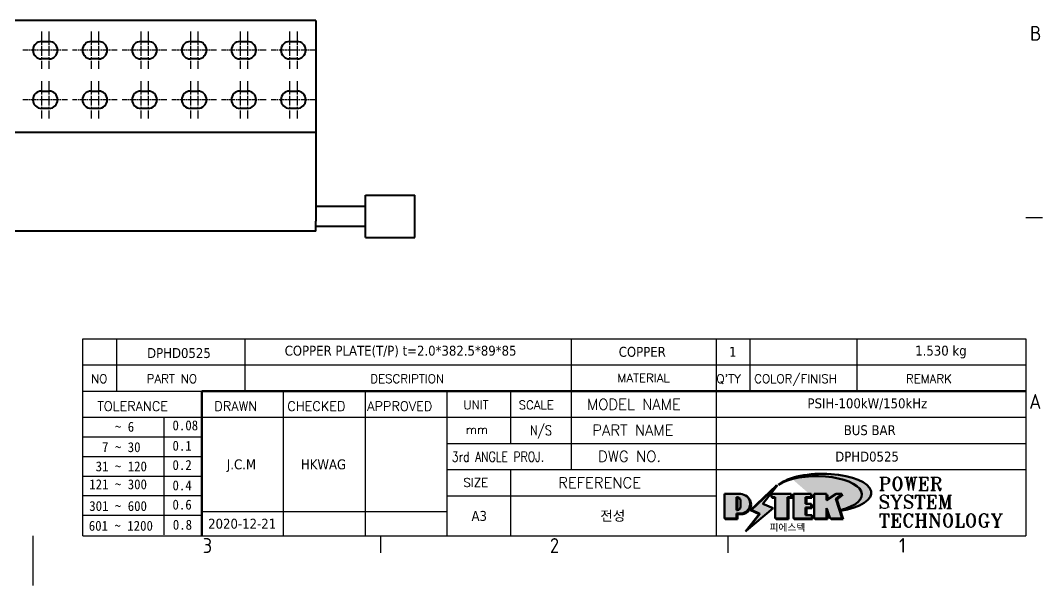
# Model space of a CAD drawing. Header units: millimetres. Extents: x 0 to 840, y 0 to 594.
# Drawn here: x 414.9 to 826.8, y 0 to 227.9 of the extents above; entities that cross this region are included whole.
import ezdxf
from ezdxf.enums import TextEntityAlignment as Align

# ---------------------------------------------------------------- set-up
doc = ezdxf.new("R2010")
doc.units = ezdxf.units.MM
doc.header["$LTSCALE"] = 2
doc.linetypes.add('CHAIN', pattern=[0.35429999999999995, 0.2362, -0.0295, 0.0591, -0.0295])
doc.layers.get('0').update_dxf_attribs({"color": 3, "lineweight": 25})
for name, color, linetype, lineweight in [('가시적인 것(ISO)', 3, 'Continuous', 40), ('경계(ISO)', 7, 'Continuous', 25), ('제목(ISO)', 5, 'Continuous', 50), ('중심 표식(ISO)', 1, 'Continuous', 25), ('해치(ISO)', 7, 'Continuous', 18)]:
    doc.layers.add(name, color=color, linetype=linetype, lineweight=lineweight)
doc.styles.add('HAN_291', font='')
doc.styles.add('HAN_370', font='', dxfattribs={"width": 2})
doc.styles.add('RC_284', font='ROMANC.shx')
doc.styles.add('RC_287', font='ROMANC.shx')
doc.styles.add('RC_292', font='ROMANC.shx')
doc.styles.add('ROMANT_294', font='romant.shx')
doc.styles.add('문자 텍스트_PSTEK_POSCO', font='isocp.shx')
doc.styles.add('텍스트 스타일198', font='tahoma.ttf')
doc.styles.add('텍스트 스타일333', font='ROMANC.shx', dxfattribs={"width": 0.800000011920929})
doc.styles.get('HAN_291').set_extended_font_data('GulimChe')
doc.styles.get('HAN_370').set_extended_font_data('GulimChe')

# ---------------------------------------------------------------- blocks, each defined once
blk = doc.blocks.new('경계 Default Border')
at = {"layer": '경계(ISO)'}
for p, q in [((410, 74.25000190734863), (413.4000015258789, 74.25000190734863)), ((280, 10), (280, 6.599999666213989)), ((350, 10), (350, 6.599999666213989))]:
    blk.add_line(p, q, dxfattribs=at)
at = {"layer": '경계(ISO)', "flags": 128}
blk.add_lwpolyline([(210, 0), (210, 10)], dxfattribs=at)
at = {"layer": '경계(ISO)', "color": 2, "char_height": 3.00000011920929, "attachment_point": 7, "style": '문자 텍스트_PSTEK_POSCO'}
for s, insert in [('B', (410.878270202895, 109.8463944559917)), ('A', (410.7144008173592, 35.61784856929444)), ('3', (244.1685395229535, 6.57139439638704)), ('2', (314.127739416884, 6.57139439638704)), ('1', (384.4860661041481, 6.59999988079071))]:
    blk.add_mtext(s, dxfattribs=dict(at, insert=insert))
blk = doc.blocks.new('제목 블록 PSTEK')
for color, points in [(252, [(317.2195697678507, 17.0593801673321), (322.0326348870767, 21.62682475217465), (322.2781991042243, 21.94392121864296), (317.0471853425802, 16.97985676345368), (318.7512090904202, 16.1899260703855), (316.0018030350395, 12.71868385740789), (316.3356552234328, 13.00206718743325), (318.9235935156908, 16.2694494742633)]), (5, [(321.6183518841322, 17.4193704504104), (319.5281351041078, 18.24969419629727), (322.4505835294948, 22.02344462252142), (317.2195697678507, 17.0593801673321), (318.9235935156908, 16.2694494742633), (316.1741874603099, 12.79820726128571)]), (1, [(324.4839107253602, 19.60711530335299), (325.2419748254881, 19.60711530335299), (325.2419748254881, 20.25857663940324), (321.2266040451076, 20.25857663940324), (321.2266040451076, 19.60711530335299), (321.9846681452406, 19.60711530335299), (321.9846681452406, 15.3430047401139), (324.4839107253602, 15.3430047401139)]), (252, [(321.9846681452406, 19.60711530335299), (321.4042753185749, 19.60711530335299), (321.4042753185749, 19.45905590879572), (321.9846681452406, 19.45905590879572)]), (252, [(324.6615819988275, 19.45905590879572), (325.4196460989604, 19.45905590879572), (325.4196460989604, 20.11051724484596), (325.2419748254881, 20.11051724484596), (325.2419748254881, 19.60711530335299), (324.4839107253602, 19.60711530335299), (324.4839107253602, 15.3430047401139), (322.1623394187076, 15.3430047401139), (322.1623394187076, 15.19494534555726), (324.6615819988275, 15.19494534555726)]), (1, [(329.2277337269622, 20.25857663940324), (325.65654113025, 20.25857663940324), (325.65654113025, 15.3430047401139), (329.3580259941756, 15.3430047401139), (329.3580259941756, 15.9944660761648), (328.1137701654877, 15.9944660761648), (328.1137701654877, 17.56360607323003), (329.2277337269622, 17.56360607323003), (329.2277337269622, 18.25543873810179), (328.1137701654877, 18.25543873810179), (328.1137701654877, 19.60711530335299), (329.2277337269622, 19.60711530335299)]), (252, [(328.2914414389548, 19.45905590879572), (329.4054050004294, 19.45905590879572), (329.4054050004294, 20.11051724484596), (329.2277337269622, 20.11051724484596), (329.2277337269622, 19.60711530335299), (328.1137701654877, 19.60711530335299), (328.1137701654877, 18.25543873810179), (328.2914414389548, 18.25543873810179)]), (1, [(332.3312149849806, 20.25857663940324), (329.8592894925411, 20.25857663940324), (329.8592894925411, 15.3430047401139), (332.3312149849806, 15.3430047401139), (332.3312149849806, 17.4318630164523), (333.0701931098801, 15.3430047401139), (335.4855464857051, 15.3430047401139), (334.2514536401189, 19.30614745124769), (335.4379594596742, 20.25857663940324), (334.3071782107978, 20.25857663940324), (332.3312149849806, 18.99741471888304)]), (252, [(332.5088862584528, 20.1105172448466), (332.3312149849806, 20.1105172448466), (332.3312149849806, 18.99741471888368), (332.5088862584528, 19.11081371413894)]), (252, [(335.6156307331414, 20.11051724484596), (335.2535118015555, 20.11051724484596), (334.2514536401189, 19.30614745124769), (335.4855464857051, 15.3430047401139), (333.1954852176545, 15.3430047401139), (333.2478643833523, 15.19494534555726), (335.6632177591723, 15.19494534555726), (334.4291249135862, 19.15808805669106)]), (252, [(328.2914414389548, 17.41554667867274), (329.4054050004294, 17.41554667867274), (329.4054050004294, 18.10737934354514), (329.2277337269622, 18.10737934354514), (329.2277337269622, 17.56360607323003), (328.1137701654877, 17.56360607323003), (328.1137701654877, 15.9944660761648), (328.2914414389548, 15.9944660761648)]), (252, [(332.5088862584528, 16.92964231796647), (332.3312149849806, 17.43186301645164), (332.3312149849806, 15.3430047401139), (330.0369607660135, 15.3430047401139), (330.0369607660135, 15.19494534555726), (332.5088862584528, 15.19494534555726)]), (252, [(329.5356972676428, 15.8464066816075), (329.3580259941756, 15.8464066816075), (329.3580259941756, 15.3430047401139), (325.8342124037171, 15.3430047401139), (325.8342124037171, 15.19494534555726), (329.5356972676428, 15.19494534555726)])]:
    blk.add_hatch(color=color).paths.add_polyline_path(points)
h = blk.add_hatch(color=1)
edge = h.paths.add_edge_path(flags=0)
edge.add_line((314.2242174273352, 19.60711530335299), (314.2242174273352, 17.00126995915134))
edge.add_line((314.2242174273352, 17.00126995915134), (314.3485873187598, 17.00126995915134))
edge.add_arc((314.3485873187598, 17.6527312952023), 0.6514613360509371, 270, 360)
edge.add_line((315.0000486548106, 17.6527312952023), (315.0000486548106, 18.95565396730211))
edge.add_arc((314.3485873187598, 18.95565396730212), 0.6514613360508712, 0, 90)
edge.add_line((314.3485873187598, 19.60711530335299), (314.2242174273352, 19.60711530335299))
edge = h.paths.add_edge_path()
edge.add_arc((314.9847713324306, 18.28938669179658), 1.969189947606664, 269.9999999999959, 450)
edge.add_line((314.9847713324306, 20.25857663940318), (311.7664314776902, 20.25857663940324))
edge.add_line((311.7664314776902, 20.25857663940324), (311.7664314776902, 15.3430047401139))
edge.add_line((311.7664314776902, 15.3430047401139), (314.2242174273352, 15.3430047401139))
edge.add_line((314.2242174273352, 15.3430047401139), (314.2242174273352, 16.32019674418991))
edge.add_line((314.2242174273352, 16.32019674418991), (314.9847713324307, 16.32019674418991))
h = blk.add_hatch(color=252)
edge = h.paths.add_edge_path()
edge.add_arc((314.9847713324309, 18.28938669179657), 1.969189947606666, 270, 406.8278729790604)
edge.add_arc((315.1624426058984, 18.1413272972396), 1.969189947606962, -90, 53.560984836317004, ccw=False)
edge.add_line((315.1624426058984, 16.17213734963263), (314.4018887008024, 16.17213734963263))
edge.add_line((314.4018887008024, 16.17213734963263), (314.4018887008024, 15.19494534555726))
edge.add_line((314.4018887008024, 15.19494534555726), (311.9441027511573, 15.19494534555726))
edge.add_line((311.9441027511573, 15.19494534555726), (311.9441027511573, 15.3430047401139))
edge.add_line((311.9441027511573, 15.3430047401139), (314.2242174273352, 15.3430047401139))
edge.add_line((314.2242174273352, 15.3430047401139), (314.2242174273352, 16.32019674418991))
edge.add_line((314.2242174273352, 16.32019674418991), (314.9847713324309, 16.32019674418991))
h = blk.add_hatch(color=252)
edge = h.paths.add_edge_path()
edge.add_line((314.4018887008024, 19.45905590879572), (314.5262585922315, 19.45905590879572))
edge.add_arc((314.5262585922314, 18.80759457274939), 0.6514613360463194, 60.4189348879147, 90.00000000000318, ccw=False)
edge.add_arc((314.3485873187602, 18.95565396730057), 0.6514613360524251, 39.96992292766206, 90.00000000009999)
edge.add_line((314.3485873187591, 19.60711530335307), (314.2242174273352, 19.60711530335298))
edge.add_line((314.2242174273352, 19.60711530335299), (314.2242174273352, 17.00126995915134))
edge.add_line((314.2242174273352, 17.00126995915134), (314.3485873187591, 17.00126995915134))
edge.add_arc((314.3485873187568, 17.652731295233), 0.6514613360816299, 270.0000000002, 274.6930825552478)
edge.add_line((314.4018887008024, 17.0034541317032), (314.4018887008024, 19.45905590879572))
at = {"layer": '해치(ISO)'}
h = blk.add_hatch(color=140, dxfattribs=at)
edge = h.paths.add_edge_path()
edge.add_ellipse((330.3660919371412, 20.15576403068321), major_axis=(9.100907360794343, 0), ratio=0.4069904968023172, start_angle=301.3098473703837, end_angle=507.7436900681698)
edge.add_ellipse((331.5340919371412, 20.4634168429492), major_axis=(-9.82350664112931, 0), ratio=0.3942600559756514, start_angle=111.51207141178469, end_angle=334.47025347086895, ccw=False)
edge.add_line((335.1363447531188, 16.8601935978785), (335.0955236905705, 16.99119398620872))
at = {"color": 180}
for p, q in [((182.475792979055, 11.79100474011392), (182.4757929790549, 51.56524660363496)), ((182.4757929790549, 51.56524660363496), (372.4757929537551, 51.56524660363496)), ((189.2651435055721, 51.56524660363496), (189.2651435055722, 41.00524660363494)), ((215.2152739891528, 41.00524660363494), (215.2152739891528, 51.56524660363496)), ((280.8758854511282, 51.56524660363496), (280.8758854511282, 41.00524660363494)), ((310.0881549537552, 51.56524660363496), (310.0881549537553, 41.00524660363494)), ((316.9044520275131, 51.56524660363496), (316.9044520275127, 41.00524660363494)), ((338.4566026226726, 51.56524660363496), (338.4566026226727, 41.00524660363494)), ((372.4757929537551, 51.56524660363496), (372.4757929537551, 11.79100474011389)), ((182.475792979055, 46.2852466036349), (372.4757929537551, 46.28524660363492)), ((182.475792979055, 41.00524660363493), (206.451475290024, 41.00524660363493)), ((222.9401812389276, 11.79100474011392), (222.9401812389276, 41.00524660363494)), ((239.4288871878316, 11.79100474011392), (239.4288871878316, 41.00524660363494)), ((255.9175931367356, 11.79100474011392), (255.9175931367356, 41.00524660363494)), ((268.6918866058747, 41.00524660363494), (268.6918866058747, 30.44524660363498)), ((280.8758854511282, 41.00524660363494), (280.8758854511282, 25.16524660363502)), ((310.088154953755, 41.00524660363494), (310.088154953755, 11.79100474011392)), ((182.475792979055, 35.72524660363497), (206.451475290024, 35.72524660363497)), ((198.8621818849491, 12.02524660363491), (198.8621818849491, 35.72524660363497)), ((206.451475290024, 35.72524660363497), (372.4757929537551, 35.72524660363497)), ((182.475792979055, 31.77524660363492), (206.451475290024, 31.77524660363492)), ((255.917593136736, 30.44524660363498), (372.4757929537552, 30.44524660363501)), ((182.475792979055, 27.82524660363487), (206.451475290024, 27.82524660363487)), ((255.9175931367359, 25.16524660363502), (372.4757929537552, 25.165246603635)), ((268.6918866058744, 25.16524660363502), (268.6918866058744, 11.79100474011392)), ((182.475792979055, 23.87524660363505), (206.451475290024, 23.87524660363505)), ((182.475792979055, 19.92524660363478), (206.451475290024, 19.92524660363478)), ((255.9175931367359, 19.88524660363481), (310.0881549537553, 19.88524660363481)), ((206.451475290024, 16.74100474011396), (255.9175931367359, 16.74100474011396)), ((182.475792979055, 15.97524660363496), (206.451475290024, 15.97524660363496)), ((182.475792979055, 11.79100474011392), (372.4757929537551, 11.79100474011389))]:
    blk.add_line(p, q, dxfattribs=at)
at = {"color": 7, "lineweight": 50}
for p, q in [((206.4514752900237, 11.79100474011392), (206.4514752900237, 41.00524660363494)), ((206.451475290024, 41.00524660363494), (372.4757929537551, 41.00524660363496))]:
    blk.add_line(p, q, dxfattribs=at)
at = {"color": 7}
for p, q in [((322.2781991042243, 21.94392121864296), (317.0471853425802, 16.97985676345368)), ((322.4505835294948, 22.02344462252142), (317.2195697678507, 17.0593801673321)), ((317.2195697678507, 17.0593801673321), (322.0326348870767, 21.62682475217465)), ((319.5281351041078, 18.24969419629727), (322.4505835294948, 22.02344462252142)), ((322.0326348870767, 21.62682475217465), (322.2781991042243, 21.94392121864296)), ((311.7664314776902, 20.25900474011391), (311.7664314776902, 15.34300474011391)), ((314.9847713324309, 20.25857663940324), (311.7664314776902, 20.25857663940324)), ((314.9847713324309, 20.25857663940324), (311.7664314776902, 20.25857663940324)), ((311.7664314776902, 20.25857663940324), (311.7664314776902, 15.3430047401139)), ((314.2242174273352, 17.00126995915134), (314.2242174273352, 19.60711530335299)), ((314.2242174273352, 19.60711530335299), (314.3485873187591, 19.60711530335299)), ((314.3485873187591, 19.60711530335299), (314.2242174273352, 19.60711530335299)), ((314.2242174273352, 19.60711530335299), (314.2242174273352, 17.00126995915134)), ((314.2242174273352, 17.00126995915134), (314.2242174273352, 19.60711530335299)), ((314.2242174273352, 19.60711530335299), (314.3485873187591, 19.60711530335299)), ((314.4018887008024, 19.45905590879572), (314.5262585922314, 19.45905590879572)), ((314.4018887008024, 17.0034541317032), (314.4018887008024, 19.45905590879572)), ((315.0000486548106, 18.95565396730275), (315.0000486548106, 17.65273129520161)), ((315.0000486548106, 18.95565396730275), (315.0000486548106, 17.65273129520161)), ((325.2419748254881, 20.25857663940324), (321.2266040451076, 20.25857663940324)), ((321.2266040451076, 20.25857663940324), (321.2266040451076, 19.60711530335299)), ((325.2419748254881, 20.25857663940324), (321.2266040451076, 20.25857663940324)), ((321.2266040451076, 20.25857663940324), (321.2266040451076, 19.60711530335299)), ((321.2266040451076, 19.60711530335299), (321.9846681452406, 19.60711530335299)), ((321.2266040451076, 19.60711530335299), (321.9846681452406, 19.60711530335299)), ((321.4042753185749, 19.60711530335299), (321.4042753185749, 19.45905590879572)), ((321.9846681452406, 19.60711530335299), (321.4042753185749, 19.60711530335299)), ((321.4042753185749, 19.45905590879572), (321.9846681452406, 19.45905590879572)), ((321.9846681452406, 19.60711530335299), (321.9846681452406, 15.3430047401139)), ((321.9846681452406, 19.45905590879572), (321.9846681452406, 19.60711530335299)), ((321.9846681452406, 19.60711530335299), (321.9846681452406, 15.3430047401139)), ((324.4839107253602, 19.60711530335299), (325.2419748254881, 19.60711530335299)), ((324.4839107253602, 15.3430047401139), (324.4839107253602, 19.60711530335299)), ((325.2419748254881, 19.60711530335299), (324.4839107253602, 19.60711530335299)), ((324.4839107253602, 19.60711530335299), (324.4839107253602, 15.3430047401139)), ((324.4839107253602, 19.60711530335299), (325.2419748254881, 19.60711530335299)), ((324.4839107253602, 15.3430047401139), (324.4839107253602, 19.60711530335299)), ((324.6615819988275, 19.45905590879572), (325.4196460989604, 19.45905590879572)), ((324.6615819988275, 15.19494534555726), (324.6615819988275, 19.45905590879572)), ((325.2419748254881, 19.60711530335299), (325.2419748254881, 20.25857663940324)), ((325.2419748254881, 19.60711530335299), (325.2419748254881, 20.25857663940324)), ((325.4196460989604, 20.11051724484596), (325.2419748254881, 20.11051724484596)), ((325.2419748254881, 20.11051724484596), (325.2419748254881, 19.60711530335299)), ((325.4196460989604, 19.45905590879572), (325.4196460989604, 20.11051724484596)), ((329.2277337269622, 20.25857663940324), (325.65654113025, 20.25857663940324)), ((325.65654113025, 20.25857663940324), (325.65654113025, 15.3430047401139)), ((325.65654113025, 20.25857663940324), (325.65654113025, 15.3430047401139)), ((329.2277337269622, 20.25857663940324), (325.65654113025, 20.25857663940324)), ((328.1137701654877, 18.25543873810179), (328.1137701654877, 19.60711530335299)), ((328.1137701654877, 19.60711530335299), (329.2277337269622, 19.60711530335299)), ((329.2277337269622, 19.60711530335299), (328.1137701654877, 19.60711530335299)), ((328.1137701654877, 19.60711530335299), (328.1137701654877, 18.25543873810179)), ((328.1137701654877, 18.25543873810179), (328.1137701654877, 19.60711530335299)), ((328.1137701654877, 19.60711530335299), (329.2277337269622, 19.60711530335299)), ((328.2914414389548, 18.25543873810179), (328.2914414389548, 19.45905590879572)), ((328.2914414389548, 19.45905590879572), (329.4054050004294, 19.45905590879572)), ((329.2277337269622, 19.60711530335299), (329.2277337269622, 20.25857663940324)), ((329.2277337269622, 19.60711530335299), (329.2277337269622, 20.25857663940324)), ((329.4054050004294, 20.11051724484596), (329.2277337269622, 20.11051724484596)), ((329.2277337269622, 20.11051724484596), (329.2277337269622, 19.60711530335299)), ((329.4054050004294, 19.45905590879572), (329.4054050004294, 20.11051724484596)), ((332.3312149849806, 20.25857663940324), (329.8592894925411, 20.25857663940324)), ((329.8592894925411, 20.25857663940324), (329.8592894925411, 15.3430047401139)), ((329.8592894925411, 20.25857663940324), (329.8592894925411, 15.3430047401139)), ((332.3312149849806, 20.25857663940324), (329.8592894925411, 20.25857663940324)), ((334.3071782107978, 20.25857663940324), (332.3312149849806, 18.99741471888304)), ((332.3312149849806, 18.99741471888304), (332.3312149849806, 20.25857663940324)), ((334.3071782107978, 20.25857663940324), (332.3312149849806, 18.99741471888304)), ((332.3312149849806, 18.99741471888304), (332.3312149849806, 20.25857663940324)), ((332.5088862584528, 20.1105172448466), (332.3312149849806, 20.1105172448466)), ((332.3312149849806, 20.1105172448466), (332.3312149849806, 18.99741471888368)), ((332.3312149849806, 18.99741471888368), (332.5088862584528, 19.11081371413894)), ((332.5088862584528, 19.11081371413894), (332.5088862584528, 20.1105172448466)), ((334.2514536401189, 19.30614745124769), (335.4379594596742, 20.25857663940324)), ((334.2514536401189, 19.30614745124769), (335.4379594596742, 20.25857663940324)), ((335.2535118015555, 20.11051724484596), (334.2514536401189, 19.30614745124769)), ((335.4855464857051, 15.3430047401139), (334.2514536401189, 19.30614745124769)), ((334.2514536401189, 19.30614745124769), (335.4855464857051, 15.3430047401139)), ((335.4855464857051, 15.3430047401139), (334.2514536401189, 19.30614745124769)), ((335.4379594596742, 20.25857663940324), (334.3071782107978, 20.25857663940324)), ((335.4379594596742, 20.25857663940324), (334.3071782107978, 20.25857663940324)), ((334.4291249135862, 19.15808805669104), (335.6156307331414, 20.11051724484596)), ((335.6632177591723, 15.19494534555726), (334.4291249135862, 19.15808805669104)), ((335.6156307331414, 20.11051724484596), (335.2535118015555, 20.11051724484596)), ((314.3485873187591, 17.00126995915134), (314.2242174273352, 17.00126995915134)), ((314.2242174273352, 17.00126995915134), (314.3485873187591, 17.00126995915134)), ((314.3485873187591, 17.00126995915134), (314.2242174273352, 17.00126995915134)), ((316.1741874603099, 12.79820726128571), (321.6183518841322, 17.4193704504104)), ((317.0471853425802, 16.97985676345368), (318.7512090904202, 16.1899260703855)), ((318.9235935156908, 16.2694494742633), (317.2195697678507, 17.0593801673321)), ((317.2195697678507, 17.0593801673321), (318.9235935156908, 16.2694494742633)), ((321.6183518841322, 17.4193704504104), (319.5281351041078, 18.24969419629727)), ((329.2277337269622, 18.25543873810179), (328.1137701654877, 18.25543873810179)), ((328.1137701654877, 18.25543873810179), (328.2914414389548, 18.25543873810179)), ((329.2277337269622, 18.25543873810179), (328.1137701654877, 18.25543873810179)), ((328.1137701654877, 17.56360607323003), (329.2277337269622, 17.56360607323003)), ((328.1137701654877, 15.9944660761648), (328.1137701654877, 17.56360607323003)), ((329.2277337269622, 17.56360607323003), (328.1137701654877, 17.56360607323003)), ((328.1137701654877, 17.56360607323003), (328.1137701654877, 15.9944660761648)), ((328.1137701654877, 17.56360607323003), (329.2277337269622, 17.56360607323003)), ((328.1137701654877, 15.9944660761648), (328.1137701654877, 17.56360607323003)), ((328.2914414389548, 15.9944660761648), (328.2914414389548, 17.41554667867274)), ((328.2914414389548, 17.41554667867274), (329.4054050004294, 17.41554667867274)), ((329.2277337269622, 17.56360607323003), (329.2277337269622, 18.25543873810179)), ((329.2277337269622, 17.56360607323003), (329.2277337269622, 18.25543873810179)), ((329.4054050004294, 18.10737934354514), (329.2277337269622, 18.10737934354514)), ((329.2277337269622, 18.10737934354514), (329.2277337269622, 17.56360607323003)), ((329.4054050004294, 17.41554667867274), (329.4054050004294, 18.10737934354514)), ((332.3312149849806, 17.4318630164523), (333.0701931098801, 15.3430047401139)), ((332.3312149849806, 15.3430047401139), (332.3312149849806, 17.4318630164523)), ((332.5088862584528, 16.92964231796647), (332.3312149849806, 17.43186301645164)), ((332.3312149849806, 17.43186301645164), (332.3312149849806, 15.3430047401139)), ((332.3312149849806, 17.4318630164523), (333.0701931098801, 15.3430047401139)), ((332.3312149849806, 15.3430047401139), (332.3312149849806, 17.4318630164523)), ((332.5088862584528, 15.19494534555726), (332.5088862584528, 16.92964231796647)), ((345.0447381189468, 17.50375595811051), (344.9867755289346, 17.689895936919)), ((311.7664314776902, 15.3430047401139), (314.2242174273352, 15.3430047401139)), ((311.7664314776902, 15.3430047401139), (314.2242174273352, 15.3430047401139)), ((314.2242174273352, 15.3430047401139), (311.9441027511573, 15.3430047401139)), ((311.9441027511573, 15.3430047401139), (311.9441027511573, 15.19494534555726)), ((311.9441027511573, 15.19494534555726), (314.4018887008024, 15.19494534555726)), ((314.2242174273352, 16.32019674418991), (314.9847713324309, 16.32019674418991)), ((314.2242174273352, 15.3430047401139), (314.2242174273352, 16.32019674418991)), ((314.9847713324309, 16.32019674418991), (314.2242174273352, 16.32019674418991)), ((314.2242174273352, 16.32019674418991), (314.2242174273352, 15.3430047401139)), ((314.2242174273352, 16.32019674418991), (314.9847713324309, 16.32019674418991)), ((314.2242174273352, 15.3430047401139), (314.2242174273352, 16.32019674418991)), ((314.4018887008024, 16.17213734963263), (315.162442605898, 16.17213734963263)), ((314.4018887008024, 15.19494534555726), (314.4018887008024, 16.17213734963263)), ((318.7512090904202, 16.1899260703855), (316.0018030350395, 12.71868385740789)), ((318.9235935156908, 16.2694494742633), (316.1741874603099, 12.79820726128571)), ((316.3356552234328, 13.00206718743325), (318.9235935156908, 16.2694494742633)), ((321.9846681452406, 15.3430047401139), (324.4839107253602, 15.3430047401139)), ((321.9846681452406, 15.3430047401139), (324.4839107253602, 15.3430047401139)), ((324.4839107253602, 15.3430047401139), (322.1623394187076, 15.3430047401139)), ((322.1623394187076, 15.3430047401139), (322.1623394187076, 15.19494534555726)), ((322.1623394187076, 15.19494534555726), (324.6615819988275, 15.19494534555726)), ((325.65654113025, 15.3430047401139), (329.3580259941756, 15.3430047401139)), ((325.65654113025, 15.3430047401139), (329.3580259941756, 15.3430047401139)), ((329.3580259941756, 15.3430047401139), (325.8342124037171, 15.3430047401139)), ((325.8342124037171, 15.3430047401139), (325.8342124037171, 15.19494534555726)), ((325.8342124037171, 15.19494534555726), (329.5356972676428, 15.19494534555726)), ((329.3580259941756, 15.9944660761648), (328.1137701654877, 15.9944660761648)), ((328.1137701654877, 15.9944660761648), (328.2914414389548, 15.9944660761648)), ((329.3580259941756, 15.9944660761648), (328.1137701654877, 15.9944660761648)), ((329.3580259941756, 15.3430047401139), (329.3580259941756, 15.9944660761648)), ((329.3580259941756, 15.3430047401139), (329.3580259941756, 15.9944660761648)), ((329.5356972676428, 15.8464066816075), (329.3580259941756, 15.8464066816075)), ((329.3580259941756, 15.8464066816075), (329.3580259941756, 15.3430047401139)), ((329.5356972676428, 15.19494534555726), (329.5356972676428, 15.8464066816075)), ((329.8592894925411, 15.3430047401139), (332.3312149849806, 15.3430047401139)), ((329.8592894925411, 15.3430047401139), (332.3312149849806, 15.3430047401139)), ((332.3312149849806, 15.3430047401139), (330.0369607660135, 15.3430047401139)), ((330.0369607660135, 15.3430047401139), (330.0369607660135, 15.19494534555726)), ((330.0369607660135, 15.19494534555726), (332.5088862584528, 15.19494534555726)), ((333.0701931098801, 15.3430047401139), (335.4855464857051, 15.3430047401139)), ((333.0701931098801, 15.3430047401139), (335.4855464857051, 15.3430047401139)), ((335.4855464857051, 15.3430047401139), (333.1954852176545, 15.3430047401139)), ((333.1954852176545, 15.3430047401139), (333.2478643833523, 15.19494534555726)), ((333.2478643833523, 15.19494534555726), (335.6632177591723, 15.19494534555726)), ((316.0018030350395, 12.71868385740789), (316.3356552234328, 13.00206718743325))]:
    blk.add_line(p, q, dxfattribs=at)
at = {"color": 5}
for p, q in [((322.4505835294948, 22.02344462252142), (317.2195697678507, 17.0593801673321)), ((319.5281351041078, 18.24969419629727), (322.4505835294948, 22.02344462252142)), ((316.1741874603099, 12.79820726128571), (321.6183518841322, 17.4193704504104)), ((317.2195697678507, 17.0593801673321), (318.9235935156908, 16.2694494742633)), ((321.6183518841322, 17.4193704504104), (319.5281351041078, 18.24969419629727)), ((318.9235935156908, 16.2694494742633), (316.1741874603099, 12.79820726128571))]:
    blk.add_line(p, q, dxfattribs=at)
at = {"color": 1}
for p, q in [((314.9847713324309, 20.25857663940324), (311.7664314776902, 20.25857663940324)), ((311.7664314776902, 20.25857663940324), (311.7664314776902, 15.3430047401139)), ((314.2242174273352, 17.00126995915134), (314.2242174273352, 19.60711530335299)), ((314.2242174273352, 19.60711530335299), (314.3485873187591, 19.60711530335299)), ((315.0000486548106, 18.95565396730275), (315.0000486548106, 17.65273129520161)), ((325.2419748254881, 20.25857663940324), (321.2266040451076, 20.25857663940324)), ((321.2266040451076, 20.25857663940324), (321.2266040451076, 19.60711530335299)), ((321.2266040451076, 19.60711530335299), (321.9846681452406, 19.60711530335299)), ((321.9846681452406, 19.60711530335299), (321.9846681452406, 15.3430047401139)), ((324.4839107253602, 19.60711530335299), (325.2419748254881, 19.60711530335299)), ((324.4839107253602, 15.3430047401139), (324.4839107253602, 19.60711530335299)), ((325.2419748254881, 19.60711530335299), (325.2419748254881, 20.25857663940324)), ((329.2277337269622, 20.25857663940324), (325.65654113025, 20.25857663940324)), ((325.65654113025, 20.25857663940324), (325.65654113025, 15.3430047401139)), ((328.1137701654877, 18.25543873810179), (328.1137701654877, 19.60711530335299)), ((328.1137701654877, 19.60711530335299), (329.2277337269622, 19.60711530335299)), ((329.2277337269622, 19.60711530335299), (329.2277337269622, 20.25857663940324)), ((332.3312149849806, 20.25857663940324), (329.8592894925411, 20.25857663940324)), ((329.8592894925411, 20.25857663940324), (329.8592894925411, 15.3430047401139)), ((334.3071782107978, 20.25857663940324), (332.3312149849806, 18.99741471888304)), ((332.3312149849806, 18.99741471888304), (332.3312149849806, 20.25857663940324)), ((334.2514536401189, 19.30614745124769), (335.4379594596742, 20.25857663940324)), ((335.4855464857051, 15.3430047401139), (334.2514536401189, 19.30614745124769)), ((335.4379594596742, 20.25857663940324), (334.3071782107978, 20.25857663940324)), ((314.3485873187591, 17.00126995915134), (314.2242174273352, 17.00126995915134)), ((329.2277337269622, 18.25543873810179), (328.1137701654877, 18.25543873810179)), ((328.1137701654877, 17.56360607323003), (329.2277337269622, 17.56360607323003)), ((328.1137701654877, 15.9944660761648), (328.1137701654877, 17.56360607323003)), ((329.2277337269622, 17.56360607323003), (329.2277337269622, 18.25543873810179)), ((332.3312149849806, 17.4318630164523), (333.0701931098801, 15.3430047401139)), ((332.3312149849806, 15.3430047401139), (332.3312149849806, 17.4318630164523)), ((311.7664314776902, 15.3430047401139), (314.2242174273352, 15.3430047401139)), ((314.2242174273352, 16.32019674418991), (314.9847713324309, 16.32019674418991)), ((314.2242174273352, 15.3430047401139), (314.2242174273352, 16.32019674418991)), ((321.9846681452406, 15.3430047401139), (324.4839107253602, 15.3430047401139)), ((325.65654113025, 15.3430047401139), (329.3580259941756, 15.3430047401139)), ((329.3580259941756, 15.9944660761648), (328.1137701654877, 15.9944660761648)), ((329.3580259941756, 15.3430047401139), (329.3580259941756, 15.9944660761648)), ((329.8592894925411, 15.3430047401139), (332.3312149849806, 15.3430047401139)), ((333.0701931098801, 15.3430047401139), (335.4855464857051, 15.3430047401139))]:
    blk.add_line(p, q, dxfattribs=at)
at = {"color": 7}
for centre, radius, start, end in [((314.3485873187598, 18.95565396730211), 0.6514613360508712, 0, 90), ((314.3485873187602, 18.95565396730057), 0.6514613360524251, 39.96992292766117, 90), ((314.3485873187598, 18.95565396730212), 0.6514613360508712, 0, 90), ((314.5262585922314, 18.80759457274939), 0.6514613360463193, 60.41893488791137, 90), ((314.9847713324309, 18.28938669179658), 1.969189947606665, 270, 90), ((314.9847713324309, 18.28938669179658), 1.969189947606665, 270, 90), ((314.9847713324307, 18.2893866917965), 1.969189947606594, 270, 46.82787297909833), ((315.1624426058984, 18.1413272972396), 1.969189947606961, 270, 53.56098483636067), ((314.3485873187597, 17.65273129520228), 0.6514613360509381, 270, 0), ((314.3485873187598, 17.6527312952023), 0.6514613360509381, 270, 0), ((314.3485873187568, 17.652731295233), 0.6514613360816299, 270, 274.6930825552478)]:
    blk.add_arc(centre, radius, start, end, dxfattribs=at)
at = {"color": 1}
for centre, radius, start, end in [((314.3485873187598, 18.95565396730211), 0.6514613360508712, 0, 90), ((314.9847713324309, 18.28938669179657), 1.969189947606665, 270, 90), ((314.3485873187598, 17.6527312952023), 0.6514613360509381, 270, 0)]:
    blk.add_arc(centre, radius, start, end, dxfattribs=at)
at = {"layer": '제목(ISO)', "lineweight": 18}
blk.add_line((182.475792979055, 35.72500474011393), (182.475792979055, 11.79100474011392), dxfattribs=at)
at = {"layer": '제목(ISO)'}
for p, q in [((322.2781991042243, 21.94392121864296), (317.0471853425802, 16.97985676345368)), ((322.4505835294948, 22.02344462252142), (317.2195697678507, 17.0593801673321)), ((317.2195697678507, 17.0593801673321), (322.0326348870767, 21.62682475217465)), ((319.5281351041078, 18.24969419629727), (322.4505835294948, 22.02344462252142)), ((322.0326348870767, 21.62682475217465), (322.2781991042243, 21.94392121864296)), ((314.9847713324306, 20.25857663940324), (311.7664314776902, 20.25857663940324)), ((311.7664314776902, 20.25857663940324), (311.7664314776902, 15.3430047401139)), ((314.2242174273352, 17.00126995915134), (314.2242174273352, 19.60711530335299)), ((314.2242174273352, 19.60711530335299), (314.3485873187598, 19.60711530335299)), ((314.3485873187591, 19.60711530335299), (314.2242174273352, 19.60711530335299)), ((314.2242174273352, 19.60711530335299), (314.2242174273352, 17.00126995915134)), ((314.4018887008024, 19.45905590879572), (314.5262585922314, 19.45905590879572)), ((314.4018887008024, 17.0034541317032), (314.4018887008024, 19.45905590879572)), ((315.0000486548106, 18.95565396730211), (315.0000486548106, 17.6527312952023)), ((325.2419748254881, 20.25857663940324), (321.2266040451076, 20.25857663940324)), ((321.2266040451076, 20.25857663940324), (321.2266040451076, 19.60711530335299)), ((321.2266040451076, 19.60711530335299), (321.9846681452406, 19.60711530335299)), ((321.9846681452406, 19.60711530335299), (321.4042753185749, 19.60711530335299)), ((321.4042753185749, 19.60711530335299), (321.4042753185749, 19.45905590879572)), ((321.4042753185749, 19.45905590879572), (321.9846681452406, 19.45905590879572)), ((321.9846681452406, 19.60711530335299), (321.9846681452406, 15.3430047401139)), ((321.9846681452406, 19.45905590879572), (321.9846681452406, 19.60711530335299)), ((324.4839107253602, 19.60711530335299), (325.2419748254881, 19.60711530335299)), ((324.4839107253602, 15.3430047401139), (324.4839107253602, 19.60711530335299)), ((325.2419748254881, 19.60711530335299), (324.4839107253602, 19.60711530335299)), ((324.4839107253602, 19.60711530335299), (324.4839107253602, 15.3430047401139)), ((324.6615819988275, 19.45905590879572), (325.4196460989604, 19.45905590879572)), ((324.6615819988275, 15.19494534555726), (324.6615819988275, 19.45905590879572)), ((325.2419748254881, 19.60711530335299), (325.2419748254881, 20.25857663940324)), ((325.4196460989604, 20.11051724484596), (325.2419748254881, 20.11051724484596)), ((325.2419748254881, 20.11051724484596), (325.2419748254881, 19.60711530335299)), ((325.4196460989604, 19.45905590879572), (325.4196460989604, 20.11051724484596)), ((329.2277337269622, 20.25857663940324), (325.65654113025, 20.25857663940324)), ((325.65654113025, 20.25857663940324), (325.65654113025, 15.3430047401139)), ((328.1137701654877, 18.25543873810179), (328.1137701654877, 19.60711530335299)), ((328.1137701654877, 19.60711530335299), (329.2277337269622, 19.60711530335299)), ((329.2277337269622, 19.60711530335299), (328.1137701654877, 19.60711530335299)), ((328.1137701654877, 19.60711530335299), (328.1137701654877, 18.25543873810179)), ((328.2914414389548, 19.45905590879572), (329.4054050004294, 19.45905590879572)), ((328.2914414389548, 18.25543873810179), (328.2914414389548, 19.45905590879572)), ((329.2277337269622, 19.60711530335299), (329.2277337269622, 20.25857663940324)), ((329.4054050004294, 20.11051724484596), (329.2277337269622, 20.11051724484596)), ((329.2277337269622, 20.11051724484596), (329.2277337269622, 19.60711530335299)), ((329.4054050004294, 19.45905590879572), (329.4054050004294, 20.11051724484596)), ((332.3312149849806, 20.25857663940324), (329.8592894925411, 20.25857663940324)), ((329.8592894925411, 20.25857663940324), (329.8592894925411, 15.3430047401139)), ((334.3071782107978, 20.25857663940324), (332.3312149849806, 18.99741471888304)), ((332.3312149849806, 18.99741471888304), (332.3312149849806, 20.25857663940324)), ((332.5088862584528, 20.1105172448466), (332.3312149849806, 20.1105172448466)), ((332.3312149849806, 20.1105172448466), (332.3312149849806, 18.99741471888368)), ((332.3312149849806, 18.99741471888368), (332.5088862584528, 19.11081371413894)), ((332.5088862584528, 19.11081371413894), (332.5088862584528, 20.1105172448466)), ((334.2514536401189, 19.30614745124769), (335.4379594596742, 20.25857663940324)), ((335.2535118015555, 20.11051724484596), (334.2514536401189, 19.30614745124769)), ((335.4855464857051, 15.3430047401139), (334.2514536401189, 19.30614745124769)), ((334.2514536401189, 19.30614745124769), (335.4855464857051, 15.3430047401139)), ((335.4379594596742, 20.25857663940324), (334.3071782107978, 20.25857663940324)), ((334.4291249135862, 19.15808805669106), (335.6156307331414, 20.11051724484596)), ((335.6632177591723, 15.19494534555726), (334.4291249135862, 19.15808805669106)), ((335.6156307331414, 20.11051724484596), (335.2535118015555, 20.11051724484596)), ((314.3485873187598, 17.00126995915134), (314.2242174273352, 17.00126995915134)), ((314.2242174273352, 17.00126995915134), (314.3485873187591, 17.00126995915134)), ((316.1741874603099, 12.79820726128571), (321.6183518841322, 17.4193704504104)), ((317.0471853425802, 16.97985676345368), (318.7512090904202, 16.1899260703855)), ((317.2195697678507, 17.0593801673321), (318.9235935156908, 16.2694494742633)), ((318.9235935156908, 16.2694494742633), (317.2195697678507, 17.0593801673321)), ((321.6183518841322, 17.4193704504104), (319.5281351041078, 18.24969419629727)), ((329.2277337269622, 18.25543873810179), (328.1137701654877, 18.25543873810179)), ((328.1137701654877, 18.25543873810179), (328.2914414389548, 18.25543873810179)), ((328.1137701654877, 15.9944660761648), (328.1137701654877, 17.56360607323003)), ((328.1137701654877, 17.56360607323003), (329.2277337269622, 17.56360607323003)), ((329.2277337269622, 17.56360607323003), (328.1137701654877, 17.56360607323003)), ((328.1137701654877, 17.56360607323003), (328.1137701654877, 15.9944660761648)), ((328.2914414389548, 17.41554667867274), (329.4054050004294, 17.41554667867274)), ((328.2914414389548, 15.9944660761648), (328.2914414389548, 17.41554667867274)), ((329.2277337269622, 17.56360607323003), (329.2277337269622, 18.25543873810179)), ((329.4054050004294, 18.10737934354514), (329.2277337269622, 18.10737934354514)), ((329.2277337269622, 18.10737934354514), (329.2277337269622, 17.56360607323003)), ((329.4054050004294, 17.41554667867274), (329.4054050004294, 18.10737934354514)), ((332.3312149849806, 15.3430047401139), (332.3312149849806, 17.4318630164523)), ((332.3312149849806, 17.4318630164523), (333.0701931098801, 15.3430047401139)), ((332.5088862584528, 16.92964231796647), (332.3312149849806, 17.43186301645164)), ((332.3312149849806, 17.43186301645164), (332.3312149849806, 15.3430047401139)), ((332.5088862584528, 15.19494534555726), (332.5088862584528, 16.92964231796647)), ((311.7664314776902, 15.3430047401139), (314.2242174273352, 15.3430047401139)), ((314.2242174273352, 15.3430047401139), (311.9441027511573, 15.3430047401139)), ((311.9441027511573, 15.3430047401139), (311.9441027511573, 15.19494534555726)), ((311.9441027511573, 15.19494534555726), (314.4018887008024, 15.19494534555726)), ((314.2242174273352, 15.3430047401139), (314.2242174273352, 16.32019674418991)), ((314.2242174273352, 16.32019674418991), (314.9847713324307, 16.32019674418991)), ((314.9847713324309, 16.32019674418991), (314.2242174273352, 16.32019674418991)), ((314.2242174273352, 16.32019674418991), (314.2242174273352, 15.3430047401139)), ((314.4018887008024, 15.19494534555726), (314.4018887008024, 16.17213734963263)), ((314.4018887008024, 16.17213734963263), (315.1624426058984, 16.17213734963263)), ((318.7512090904202, 16.1899260703855), (316.0018030350395, 12.71868385740789)), ((318.9235935156908, 16.2694494742633), (316.1741874603099, 12.79820726128571)), ((316.3356552234328, 13.00206718743325), (318.9235935156908, 16.2694494742633)), ((321.9846681452406, 15.3430047401139), (324.4839107253602, 15.3430047401139)), ((324.4839107253602, 15.3430047401139), (322.1623394187076, 15.3430047401139)), ((322.1623394187076, 15.3430047401139), (322.1623394187076, 15.19494534555726)), ((322.1623394187076, 15.19494534555726), (324.6615819988275, 15.19494534555726)), ((325.65654113025, 15.3430047401139), (329.3580259941756, 15.3430047401139)), ((329.3580259941756, 15.3430047401139), (325.8342124037171, 15.3430047401139)), ((325.8342124037171, 15.3430047401139), (325.8342124037171, 15.19494534555726)), ((325.8342124037171, 15.19494534555726), (329.5356972676428, 15.19494534555726)), ((329.3580259941756, 15.9944660761648), (328.1137701654877, 15.9944660761648)), ((328.1137701654877, 15.9944660761648), (328.2914414389548, 15.9944660761648)), ((329.3580259941756, 15.3430047401139), (329.3580259941756, 15.9944660761648)), ((329.5356972676428, 15.8464066816075), (329.3580259941756, 15.8464066816075)), ((329.3580259941756, 15.8464066816075), (329.3580259941756, 15.3430047401139)), ((329.5356972676428, 15.19494534555726), (329.5356972676428, 15.8464066816075)), ((329.8592894925411, 15.3430047401139), (332.3312149849806, 15.3430047401139)), ((332.3312149849806, 15.3430047401139), (330.0369607660135, 15.3430047401139)), ((330.0369607660135, 15.3430047401139), (330.0369607660135, 15.19494534555726)), ((330.0369607660135, 15.19494534555726), (332.5088862584528, 15.19494534555726)), ((333.0701931098801, 15.3430047401139), (335.4855464857051, 15.3430047401139)), ((335.4855464857051, 15.3430047401139), (333.1954852176545, 15.3430047401139)), ((333.1954852176545, 15.3430047401139), (333.2478643833523, 15.19494534555726)), ((333.2478643833523, 15.19494534555726), (335.6632177591723, 15.19494534555726)), ((316.0018030350395, 12.71868385740789), (316.3356552234328, 13.00206718743325))]:
    blk.add_line(p, q, dxfattribs=at)
at = {"layer": '제목(ISO)', "color": 4}
blk.add_line((335.1363447531188, 16.8601935978785), (335.0955236905705, 16.99119398620872), dxfattribs=at)
at = {"layer": '제목(ISO)'}
for centre, radius, start, end in [((314.3485873187598, 18.95565396730212), 0.6514613360508712, 0, 90), ((314.3485873187602, 18.95565396730057), 0.6514613360524251, 39.96992292766117, 90), ((314.5262585922314, 18.80759457274939), 0.6514613360463193, 60.41893488791137, 90), ((314.9847713324306, 18.28938669179658), 1.969189947606664, 46.82787297909431, 90), ((314.9847713324307, 18.2893866917965), 1.969189947606594, 270, 46.82787297909833), ((314.9847713324309, 18.28938669179657), 1.969189947606666, 270, 46.8278729790603), ((315.1624426058984, 18.1413272972396), 1.969189947606962, 270, 53.56098483631701), ((314.3485873187598, 17.6527312952023), 0.6514613360509371, 270, 0), ((314.3485873187568, 17.652731295233), 0.6514613360816299, 270, 274.6930825552478)]:
    blk.add_arc(centre, radius, start, end, dxfattribs=at)
at = {"layer": '제목(ISO)', "color": 4}
for centre, major_axis, ratio, start_param, end_param in [((331.5340919371412, 20.4634168429492), (9.82350664112931, 0), 0.3942600559756514, 5.087845455444478, 8.97919982663645), ((330.3660919371412, 20.15576403068321), (9.100907360794343, 0), 0.4069904968023172, 5.258848905294775, 8.861799147915196)]:
    blk.add_ellipse(centre, major_axis=major_axis, ratio=ratio, start_param=start_param, end_param=end_param, dxfattribs=at)
at = {"color": 2}
for s, height, style, p in [('NO', 1.742399930953979, 'RC_284', (184.135398793432, 42.62317362549192)), ('PART NO', 1.742399930953979, 'RC_284', (195.3359407378685, 42.62317362549192)), ('DESCRIPTION', 1.742399930953979, 'RC_284', (240.4025565652523, 42.62317362549192)), ("Q'TY", 1.742399930953979, 'RC_284', (310.1440786515383, 42.62317362549192)), ('COLOR/FINISH', 1.742399930953979, 'RC_284', (317.7725341324144, 42.62317362549192)), ('REMARK', 1.742399930953979, 'RC_284', (348.346649953877, 42.62317362549192)), ('MODEL NAME', 2.178000062704086, 'RC_292', (284.096330289083, 37.25462520371384)), (' TOLERANCE', 1.899999976158142, 'RC_287', (184.0872874387979, 37.00893196870329)), ('DRAWN', 1.899999976158142, 'RC_287', (208.9766620976279, 37.00893196870329)), ('CHECKED', 1.899999976158142, 'RC_287', (223.6856844514997, 37.00893196870329)), ('APPROVED', 1.899999976158142, 'RC_287', (239.7795453577791, 37.00893196870329)), ('UNIT', 1.742399930953979, 'RC_284', (259.1652673287452, 37.34317362549218)), ('SCALE', 1.742399930953979, 'RC_284', (270.2934779252897, 37.34317362549218)), ('0.08', 2.000000029802322, 'HAN_291', (200.5467345600617, 33.09873600004101)), ('    ~ 6', 2.000000029802322, 'HAN_291', (183.7721304966814, 32.8176515608431)), ('mm', 1.742399930953979, 'RC_284', (259.6505418159997, 32.3543089683787)), ('PART NAME', 2.178000062704086, 'RC_292', (285.1416959765849, 32.03045329421792)), ('0.1', 2.000000029802322, 'HAN_291', (200.5467345600617, 28.98646558742206)), ('  7 ~ 30', 2.000000029802322, 'HAN_291', (183.7721304966814, 28.70538114822415)), (' DWG NO.', 2.178000062704086, 'RC_292', (284.8124284083233, 26.75045329421772)), (' 31 ~ 120', 2.000000029802322, 'HAN_291', (183.7721304966814, 24.82628181916237)), ('0.2', 2.000000029802322, 'HAN_291', (200.5467345600617, 25.10736625836028)), ('121 ~ 300', 2.000000029802322, 'HAN_291', (183.7721304966814, 21.21401206133254)), ('0.4', 2.000000029802322, 'HAN_291', (200.5467345600617, 20.99509650053045)), ('SIZE', 1.742399930953979, 'RC_284', (259.1652673287452, 21.69497768947366)), ('REFERENCE', 2.178000062704086, 'RC_292', (278.2741065029841, 21.43214925458022)), ('301 ~ 600', 2.000000029802322, 'HAN_291', (183.7721304966814, 16.83491273227077)), ('0.6', 2.000000029802322, 'HAN_291', (200.5467345600617, 17.11599717146868)), ('601 ~ 1200', 2.000000029802322, 'HAN_291', (183.6802025156883, 12.84759660881125)), ('0.8', 2.000000029802322, 'HAN_291', (200.6097246063884, 13.05732192299702))]:
    blk.add_text(s, height=height, dxfattribs=dict(at, style=style)).set_placement(p)
at = {"color": 2, "style": 'RC_284'}
blk.add_text('MATERIAL', height=1.742399930953979, dxfattribs=at).set_placement((295.4820202024417, 43.64524660363492), align=Align.MIDDLE_CENTER)
at = {"color": 7, "style": '텍스트 스타일333', "width": 0.7999999523162842}
blk.add_text('N/S', height=2.000000029802322, dxfattribs=at).set_placement((274.7838860285014, 33.08524660363496), align=Align.MIDDLE_CENTER)
at = {"color": 2, "style": '텍스트 스타일333', "width": 0.7999999523162842}
blk.add_text('3rd ANGLE PROJ.', height=2.000000029802322, dxfattribs=at).set_placement((256.8430306642954, 26.76148381654429))
at = {"color": 7, "style": 'ROMANT_294'}
for s, p in [('POWER', (342.82727231297, 20.97115304607566)), ('SYSTEM', (342.82727231297, 17.3284636719184)), ('TECHNOLOGY', (342.82727231297, 13.57194088644453))]:
    blk.add_text(s, height=2.700000107288361, dxfattribs=at).set_placement(p)
at = {"color": 7, "insert": (320.8519732224835, 14.21236326823155), "char_height": 1.400000005960464, "attachment_point": 1, "line_spacing_factor": 0.3319999873638153, "style": 'HAN_370'}
blk.add_mtext('\\fHY견고딕|b0|i0;\\H1.4000;피에스텍', dxfattribs=at)
at = {"layer": '제목(ISO)', "color": 7, "style": '텍스트 스타일198'}
for tag, p in [('부품_번호_001', (195.4324142794062, 47.68004260673702)), ('설명_001', (223.1491514199486, 48.15415769725735)), ('재질_001', (290.4746326517839, 47.92524659519488)), ("3._Q'TY_001", (312.7051684940307, 47.92188863680521)), ('질량\\P3;_001', (350.2085769879711, 48.1643332325385)), ('1._MODEL_NAME_001', (328.5119361799792, 37.53784565642327)), ('제목_001', (335.8143427205088, 32.12402853706239)), ('부품_번호_001', (334.0916545326381, 26.8052465951949)), ('설계자_001', (211.4997234691996, 25.23312566343435)), ('점검자_001', (226.4283219502686, 25.23446884679021)), ('시트_크기_001', (260.807090429518, 14.83812566343425)), ('프로젝트_001', (286.7601939493923, 14.86342529725693)), ('작성_날짜_001', (207.7280646059359, 13.26600473167383))]:
    blk.add_attdef(tag, p, '', height=2.000000029802322, dxfattribs=at)
for tag, p in [('4._COLOR', (327.6805273250926, 48.92524660363493)), ('엔지니어링_승인자', (247.673240162284, 26.23312567187446)), ('점검_날짜', (231.1845342133799, 14.26600474011394)), ('엔지니어링_승인_날짜', (247.6732401622839, 14.26600474011394))]:
    blk.add_attdef(tag, text='', height=2.000000029802322, dxfattribs=at).set_placement(p, align=Align.MIDDLE_CENTER)

msp = doc.modelspace()

# ---------------------------------------------------------------- linework, layer by layer
at = {"layer": '가시적인 것(ISO)'}
for p, q in [((533.8643767095641, 227.9106230684382), (151.3643767095641, 227.9106230684382)), ((533.8643767095641, 227.9106230684382), (533.8643767095641, 182.9106230684382)), ((423.3643767095641, 219.4106230684382), (426.3643767095641, 219.4106230684382)), ((443.3643767095641, 219.4106230684382), (446.3643767095641, 219.4106230684382)), ((463.3643767095641, 219.4106230684382), (466.3643767095641, 219.4106230684382)), ((483.3643767095641, 219.4106230684382), (486.3643767095641, 219.4106230684382)), ((503.3643767095641, 219.4106230684382), (506.3643767095641, 219.4106230684382)), ((523.3643767095641, 219.4106230684382), (526.3643767095641, 219.4106230684383)), ((426.3643767095641, 212.4106230684382), (423.3643767095641, 212.4106230684382)), ((446.3643767095641, 212.4106230684382), (443.3643767095641, 212.4106230684382)), ((466.3643767095641, 212.4106230684382), (463.3643767095641, 212.4106230684382)), ((486.3643767095641, 212.4106230684382), (483.3643767095641, 212.4106230684382)), ((506.3643767095641, 212.4106230684382), (503.3643767095641, 212.4106230684382)), ((526.3643767095641, 212.4106230684382), (523.3643767095641, 212.4106230684382)), ((423.3643767095641, 199.4106230684382), (426.3643767095641, 199.4106230684382)), ((443.3643767095641, 199.4106230684382), (446.3643767095641, 199.4106230684382)), ((463.3643767095641, 199.4106230684382), (466.3643767095641, 199.4106230684382)), ((483.3643767095641, 199.4106230684382), (486.3643767095641, 199.4106230684382)), ((503.3643767095641, 199.4106230684382), (506.3643767095641, 199.4106230684382)), ((523.3643767095641, 199.4106230684382), (526.3643767095641, 199.4106230684383)), ((426.3643767095641, 192.4106230684382), (423.3643767095641, 192.4106230684382)), ((446.3643767095641, 192.4106230684382), (443.3643767095641, 192.4106230684382)), ((466.3643767095641, 192.4106230684382), (463.3643767095641, 192.4106230684382)), ((486.3643767095641, 192.4106230684382), (483.3643767095641, 192.4106230684382)), ((506.3643767095641, 192.4106230684382), (503.3643767095641, 192.4106230684382)), ((526.3643767095641, 192.4106230684382), (523.3643767095641, 192.4106230684382)), ((151.3643767095641, 182.9106230684124), (533.8643767095641, 182.9106230684124)), ((533.8643767095641, 182.9106230684124), (533.8643767095641, 146.9106230684125)), ((553.8643767095641, 157.4106230684241), (573.8643767095641, 157.4106230684241)), ((553.8643767095641, 140.4106230684241), (553.8643767095641, 157.4106230684241)), ((573.8643767095641, 140.4106230684241), (573.8643767095641, 157.4106230684241)), ((553.8643767095641, 152.9106230684247), (533.8643767095641, 152.9106230684247)), ((533.8643767095641, 142.9106230684137), (533.8643767095641, 146.9106230684125)), ((533.8643767095641, 144.9106230684248), (553.8643767095641, 144.9106230684248)), ((533.8643767095641, 142.9106230684136), (151.3643767095641, 142.9106230684136)), ((553.8643767095641, 140.4106230684241), (573.8643767095641, 140.4106230684241))]:
    msp.add_line(p, q, dxfattribs=at)
for centre, start, end in [((423.3643767095641, 215.9106230684382), 90, 270), ((426.3643767095641, 215.9106230684382), 270, 90), ((443.3643767095641, 215.9106230684382), 90, 270), ((446.3643767095641, 215.9106230684382), 270, 90), ((463.3643767095641, 215.9106230684382), 90, 270), ((466.3643767095641, 215.9106230684382), 270, 90), ((483.3643767095641, 215.9106230684382), 90, 270), ((486.3643767095641, 215.9106230684382), 270, 90), ((503.3643767095641, 215.9106230684382), 90, 270), ((506.3643767095641, 215.9106230684382), 270, 90), ((523.3643767095641, 215.9106230684382), 90, 270), ((526.3643767095641, 215.9106230684382), 270, 90), ((423.3643767095641, 195.9106230684382), 90, 270), ((426.3643767095641, 195.9106230684382), 270, 90), ((443.3643767095641, 195.9106230684382), 90, 270), ((446.3643767095641, 195.9106230684382), 270, 90), ((463.3643767095641, 195.9106230684382), 90, 270), ((466.3643767095641, 195.9106230684382), 270, 90), ((483.3643767095641, 195.9106230684382), 90, 270), ((486.3643767095641, 195.9106230684382), 270, 90), ((503.3643767095641, 195.9106230684382), 90, 270), ((506.3643767095641, 195.9106230684382), 270, 90), ((523.3643767095641, 195.9106230684382), 90, 270), ((526.3643767095641, 195.9106230684382), 270, 90)]:
    msp.add_arc(centre, 3.499999999999996, start, end, dxfattribs=at)
at = {"layer": '중심 표식(ISO)', "linetype": 'CHAIN', "ltscale": 8.333955764770508}
for p, q in [((423.3643767095641, 223.4106230684382), (423.3643767095641, 208.4106230684382)), ((426.3643767095641, 223.4106230684382), (426.3643767095641, 208.4106230684382)), ((443.3643767095641, 223.4106230684382), (443.3643767095641, 208.4106230684382)), ((446.3643767095641, 223.4106230684382), (446.3643767095641, 208.4106230684382)), ((463.3643767095641, 223.4106230684382), (463.3643767095641, 208.4106230684382)), ((466.3643767095641, 223.4106230684382), (466.3643767095641, 208.4106230684382)), ((483.3643767095641, 223.4106230684382), (483.3643767095641, 208.4106230684382)), ((486.3643767095641, 223.4106230684382), (486.3643767095641, 208.4106230684382)), ((503.3643767095641, 223.4106230684382), (503.3643767095641, 208.4106230684382)), ((506.3643767095641, 223.4106230684382), (506.3643767095641, 208.4106230684382)), ((523.3643767095641, 223.4106230684382), (523.3643767095641, 208.4106230684382)), ((526.3643767095641, 223.4106230684382), (526.3643767095641, 208.4106230684382)), ((423.3643767095641, 203.4106230684382), (423.3643767095641, 188.4106230684382)), ((426.3643767095641, 203.4106230684382), (426.3643767095641, 188.4106230684382)), ((443.3643767095641, 203.4106230684382), (443.3643767095641, 188.4106230684382)), ((446.3643767095641, 203.4106230684382), (446.3643767095641, 188.4106230684382)), ((463.3643767095641, 203.4106230684382), (463.3643767095641, 188.4106230684382)), ((466.3643767095641, 203.4106230684382), (466.3643767095641, 188.4106230684382)), ((483.3643767095641, 203.4106230684382), (483.3643767095641, 188.4106230684382)), ((486.3643767095641, 203.4106230684382), (486.3643767095641, 188.4106230684382)), ((503.3643767095641, 203.4106230684382), (503.3643767095641, 188.4106230684382)), ((506.3643767095641, 203.4106230684382), (506.3643767095641, 188.4106230684382)), ((523.3643767095641, 203.4106230684382), (523.3643767095641, 188.4106230684382)), ((526.3643767095641, 203.4106230684382), (526.3643767095641, 188.4106230684382))]:
    msp.add_line(p, q, dxfattribs=at)
at = {"layer": '중심 표식(ISO)', "linetype": 'CHAIN', "ltscale": 5.000333309173584}
for p, q in [((424.8643767095641, 215.9106230684382), (415.8643767095641, 215.9106230684382)), ((433.8643767095641, 215.9106230684382), (424.8643767095641, 215.9106230684382)), ((444.8643767095641, 215.9106230684382), (435.8643767095641, 215.9106230684382)), ((453.8643767095641, 215.9106230684382), (444.8643767095641, 215.9106230684382)), ((464.8643767095641, 215.9106230684382), (455.8643767095641, 215.9106230684382)), ((473.8643767095641, 215.9106230684382), (464.8643767095641, 215.9106230684382)), ((484.8643767095641, 215.9106230684382), (475.8643767095641, 215.9106230684382)), ((493.8643767095641, 215.9106230684382), (484.8643767095641, 215.9106230684382)), ((504.8643767095641, 215.9106230684382), (495.8643767095641, 215.9106230684382)), ((513.8643767095641, 215.9106230684382), (504.8643767095641, 215.9106230684382)), ((524.8643767095641, 215.9106230684382), (515.8643767095641, 215.9106230684382)), ((533.8643767095641, 215.9106230684382), (524.8643767095641, 215.9106230684382)), ((424.8643767095641, 195.9106230684382), (415.8643767095641, 195.9106230684382)), ((433.8643767095641, 195.9106230684382), (424.8643767095641, 195.9106230684382)), ((444.8643767095641, 195.9106230684382), (435.8643767095641, 195.9106230684382)), ((453.8643767095641, 195.9106230684382), (444.8643767095641, 195.9106230684382)), ((464.8643767095641, 195.9106230684382), (455.8643767095641, 195.9106230684382)), ((473.8643767095641, 195.9106230684382), (464.8643767095641, 195.9106230684382)), ((484.8643767095641, 195.9106230684382), (475.8643767095641, 195.9106230684382)), ((493.8643767095641, 195.9106230684382), (484.8643767095641, 195.9106230684382)), ((504.8643767095641, 195.9106230684382), (495.8643767095641, 195.9106230684382)), ((513.8643767095641, 195.9106230684382), (504.8643767095641, 195.9106230684382)), ((524.8643767095641, 195.9106230684382), (515.8643767095641, 195.9106230684382)), ((533.8643767095641, 195.9106230684382), (524.8643767095641, 195.9106230684382))]:
    msp.add_line(p, q, dxfattribs=at)

# ---------------------------------------------------------------- block references
at = {"xscale": 2, "yscale": 2, "zscale": 2}
msp.add_blockref('경계 Default Border', (0, 0), dxfattribs=at)
ref = msp.add_blockref('제목 블록 PSTEK', (75.04841409248968, -3.58200948022779), dxfattribs=dict(xscale=2, yscale=2, zscale=2))
ref.add_attrib('설계자_001', 'J.C.M', (498.0478610308888, 46.8842418466409), dxfattribs={"layer": '제목(ISO)', "color": 7, "height": 4.000000059604645, "style": '텍스트 스타일198'})
ref.add_attrib('점검자_001', 'HKWAG', (527.9050579930267, 46.88692821335263), dxfattribs={"layer": '제목(ISO)', "color": 7, "height": 4.000000059604645, "style": '텍스트 스타일198'})
ref.add_attrib('프로젝트_001', '전성', (648.5688019912741, 26.14484111428607), dxfattribs={"layer": '제목(ISO)', "color": 7, "height": 4.000000059604645, "style": '텍스트 스타일198'})
ref.add_attrib('시트_크기_001', 'A3', (596.6625949515255, 26.09424184664072), dxfattribs={"layer": '제목(ISO)', "color": 7, "height": 4.000000059604645, "style": '텍스트 스타일198'})
ref.add_attrib("3._Q'TY_001", '1', (700.4587510805511, 92.26176779338262), dxfattribs={"layer": '제목(ISO)', "color": 7, "height": 4.000000059604645, "style": '텍스트 스타일198'})
ref.add_attrib('작성_날짜_001', '2020-12-21', (490.5045433043615, 22.94999998311987), dxfattribs={"layer": '제목(ISO)', "color": 7, "height": 4.000000059604645, "style": '텍스트 스타일198'})
ref.add_attrib('재질_001', 'COPPER', (655.9976793960576, 92.26848371016197), dxfattribs={"layer": '제목(ISO)', "color": 7, "height": 4.000000059604645, "style": '텍스트 스타일198'})
ref.add_attrib('부품_번호_001', 'DPHD0525', (743.2317231577658, 50.02848371016201), dxfattribs={"layer": '제목(ISO)', "color": 7, "height": 4.000000059604645, "style": '텍스트 스타일198'})
ref.add_attrib('1._MODEL_NAME_001', 'PSIH-100kW/150kHz', (732.0722864524481, 71.49368183261876), dxfattribs={"layer": '제목(ISO)', "color": 7, "height": 4.000000059604645, "style": '텍스트 스타일198'})
ref.add_attrib('질량\\P3;_001', '1.530 kg', (775.4655680684317, 92.74665698484921), dxfattribs={"layer": '제목(ISO)', "color": 7, "height": 4.000000059604645, "style": '텍스트 스타일198'})
ref.add_attrib('설명_001', 'COPPER PLATE(T/P) t=2.0*382.5*89*85', (521.3467169323869, 92.72630591428693), dxfattribs={"layer": '제목(ISO)', "color": 7, "height": 4.000000059604645, "style": '텍스트 스타일198'})
ref.add_attrib('부품_번호_001', 'DPHD0525', (465.9132426513021, 91.77807573324625), dxfattribs={"layer": '제목(ISO)', "color": 7, "height": 4.000000059604645, "style": '텍스트 스타일198'})
ref.add_attrib('제목_001', 'BUS BAR', (746.6770995335073, 60.66604759389699), dxfattribs={"layer": '제목(ISO)', "color": 7, "height": 4.000000059604645, "style": '텍스트 스타일198'})

doc.saveas('drawing.dxf')
